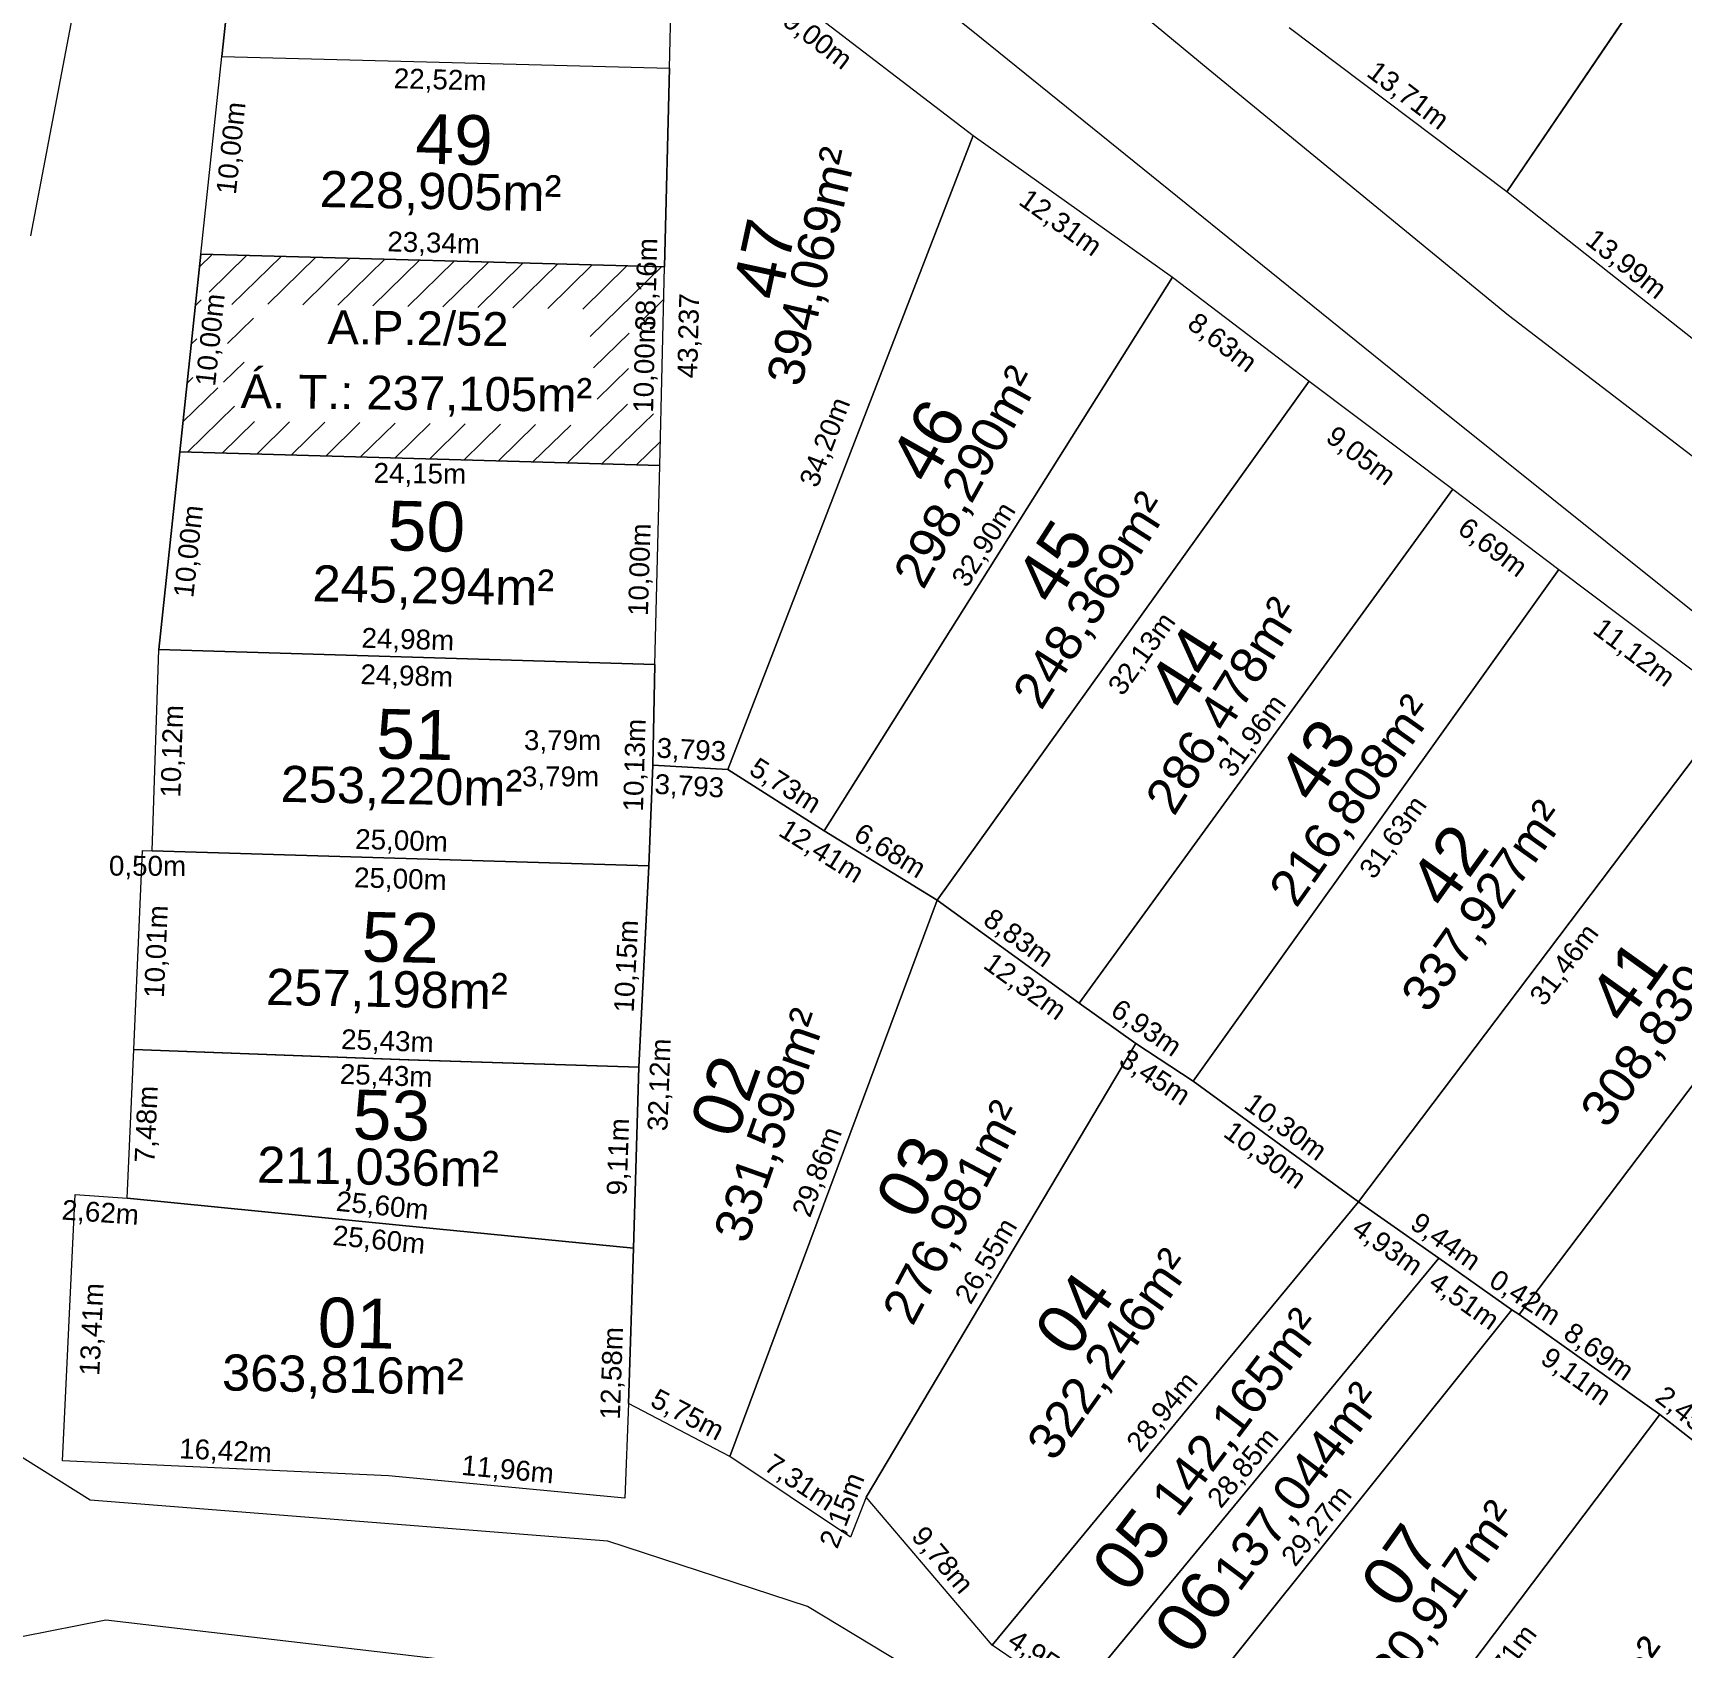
# Model space of a CAD drawing. Header units: metres. Extents: x 3808 to 8215, y 2374 to 6187.
# Drawn here: x 5423.2 to 5506.2, y 4644.1 to 4725.3 of the extents above; entities that cross this region are included whole.
import ezdxf
from ezdxf.enums import TextEntityAlignment as Align

# ---------------------------------------------------------------- set-up
doc = ezdxf.new("R2010")
doc.units = ezdxf.units.M
doc.linetypes.add('CONTINUO', pattern=[0])
doc.layers.add('AREA SEM OCUPACAO', color=7, linetype='Continuous', transparency=0.5)
for name, color, linetype in [('Areas Lotes', 1, 'Continuous'), ('COTAS', 7, 'Continuous'), ('LOTES_LINHAS', 7, 'Continuous'), ('LOTES_Q-52', 7, 'Continuous'), ('LOTES_Q-53', 7, 'Continuous'), ('PERIMETRO', 7, 'CONTINUO'), ('Poligono_LOTES_Q_28Anno2', 6, 'Continuous'), ('quadras', 7, 'Continuous'), ('Texto', 7, 'Continuous'), ('verde', 3, 'Continuous')]:
    doc.layers.add(name, color=color, linetype=linetype)
doc.styles.add('Arial', font='arial.ttf')

msp = doc.modelspace()

# ---------------------------------------------------------------- linework, layer by layer
at = {"layer": 'AREA SEM OCUPACAO', "lineweight": 5, "transparency": 16777216}
msp.add_line((5454.54, 4693.538, 0), (5429.576, 4694.283, 0), dxfattribs=at)
at = {"layer": 'COTAS', "color": 0, "lineweight": 5, "transparency": 16777216}
for p, q in [((5433.827, 4734.167, 0), (5432.756, 4724.114, 0)), ((5455.265, 4723.53, 0), (5455.462, 4731.686, 0)), ((5432.756, 4724.114, 0), (5455.265, 4723.53, 0)), ((5432.756, 4724.114, 0), (5432.756, 4724.114, 0)), ((5430.636, 4704.227, 0), (5431.696, 4714.171, 0)), ((5431.696, 4714.171, 0), (5430.636, 4704.227, 0)), ((5431.696, 4714.171, 0), (5455.023, 4713.532, 0)), ((5455.023, 4713.532, 0), (5431.696, 4714.171, 0)), ((5454.782, 4703.535, 0), (5455.023, 4713.532, 0)), ((5454.782, 4703.535, 0), (5455.023, 4713.532, 0)), ((5430.636, 4704.227, 0), (5429.576, 4694.283, 0)), ((5430.636, 4704.227, 0), (5429.576, 4694.283, 0)), ((5430.636, 4704.227, 0), (5454.782, 4703.535, 0)), ((5454.782, 4703.535, 0), (5430.636, 4704.227, 0)), ((5454.782, 4703.535, 0), (5430.636, 4704.227, 0)), ((5430.636, 4704.227, 0), (5454.782, 4703.535, 0)), ((5454.54, 4693.538, 0), (5454.782, 4703.535, 0)), ((5454.54, 4693.538, 0), (5454.782, 4703.535, 0)), ((5429.576, 4694.283, 0), (5429.576, 4694.283, 0)), ((5429.576, 4694.283, 0), (5454.54, 4693.538, 0)), ((5429.576, 4694.283, 0), (5454.54, 4693.538, 0))]:
    msp.add_line(p, q, dxfattribs=at)
at = {"layer": 'LOTES_LINHAS', "color": 5, "lineweight": 5}
for p, q in [((5482.378, 4723.475), (5463.502, 4739.088)), ((5453.973, 4738.719), (5470.965, 4725.033)), ((5423.135, 4715.097), (5425.665, 4728.339)), ((5470.965, 4725.033), (5494.092, 4706.356)), ((5497.48, 4711.081), (5482.378, 4723.475)), ((5521.877, 4692.39), (5497.48, 4711.081)), ((5494.092, 4706.356), (5510.771, 4692.991)), ((5426.131, 4651.506), (5421.981, 4654.096)), ((5452.174, 4649.436), (5426.131, 4651.506)), ((5462.218, 4646.148), (5452.174, 4649.436)), ((5469.472, 4641.78), (5462.218, 4646.148)), ((5426.908, 4645.467), (5422.677, 4644.626)), ((5449.909, 4642.777), (5426.908, 4645.467))]:
    msp.add_line(p, q, dxfattribs=at)
at = {"layer": 'LOTES_Q-52', "lineweight": 5, "transparency": 16777216}
for p, q in [((5455.265, 4723.53, 0), (5455.462, 4731.686, 0)), ((5455.462, 4731.686, 0), (5470.558, 4720.145, 0)), ((5455.023, 4713.532, 0), (5455.265, 4723.53, 0)), ((5470.558, 4720.145, 0), (5458.213, 4688.253, 0)), ((5458.213, 4688.253, 0), (5470.558, 4720.145, 0)), ((5470.558, 4720.145, 0), (5470.558, 4720.145, 0)), ((5470.558, 4720.145, 0), (5480.585, 4713.007, 0)), ((5454.782, 4703.535, 0), (5455.023, 4713.532, 0)), ((5463.05, 4685.172, 0), (5480.585, 4713.007, 0)), ((5480.585, 4713.007, 0), (5463.05, 4685.172, 0)), ((5480.585, 4713.007, 0), (5487.454, 4707.784, 0)), ((5480.585, 4713.007, 0), (5480.585, 4713.007, 0)), ((5468.735, 4681.672, 0), (5487.454, 4707.784, 0)), ((5487.454, 4707.784, 0), (5468.735, 4681.672, 0)), ((5487.454, 4707.784, 0), (5494.685, 4702.344, 0)), ((5487.454, 4707.784, 0), (5487.454, 4707.784, 0)), ((5454.54, 4693.538, 0), (5454.782, 4703.535, 0)), ((5475.891, 4676.493, 0), (5494.685, 4702.344, 0)), ((5494.685, 4702.344, 0), (5475.891, 4676.493, 0)), ((5494.685, 4702.344, 0), (5500.023, 4698.303, 0)), ((5494.685, 4702.344, 0), (5494.685, 4702.344, 0)), ((5481.615, 4672.581, 0), (5500.023, 4698.303, 0)), ((5500.023, 4698.303, 0), (5481.615, 4672.581, 0)), ((5500.023, 4698.303, 0), (5508.911, 4691.618, 0)), ((5500.023, 4698.303, 0), (5500.023, 4698.303, 0)), ((5429.248, 4684.166, 0), (5429.576, 4694.283, 0)), ((5429.576, 4694.283, 0), (5454.54, 4693.538, 0)), ((5454.427, 4688.462, 0), (5454.54, 4693.538, 0)), ((5454.54, 4693.538, 0), (5454.427, 4688.462, 0)), ((5489.944, 4666.513, 0), (5508.911, 4691.618, 0)), ((5508.911, 4691.618, 0), (5489.944, 4666.513, 0)), ((5454.236, 4683.412, 0), (5454.427, 4688.462, 0)), ((5454.427, 4688.462, 0), (5454.236, 4683.412, 0)), ((5458.213, 4688.253, 0), (5454.427, 4688.462, 0)), ((5454.427, 4688.462, 0), (5458.213, 4688.253, 0)), ((5458.213, 4688.253, 0), (5463.05, 4685.172, 0)), ((5463.05, 4685.172, 0), (5458.213, 4688.253, 0)), ((5463.05, 4685.172, 0), (5468.735, 4681.672, 0)), ((5468.735, 4681.672, 0), (5463.05, 4685.172, 0)), ((5516.779, 4685.63, 0), (5498.012, 4660.84, 0)), ((5498.012, 4660.84, 0), (5516.779, 4685.63, 0)), ((5428.316, 4674.163, 0), (5428.752, 4684.168, 0)), ((5428.752, 4684.168, 0), (5429.248, 4684.166, 0)), ((5454.236, 4683.412, 0), (5429.248, 4684.166, 0)), ((5429.248, 4684.166, 0), (5454.236, 4683.412, 0)), ((5453.734, 4673.276, 0), (5454.236, 4683.412, 0)), ((5454.236, 4683.412, 0), (5453.734, 4673.276, 0)), ((5454.236, 4683.412, 0), (5454.236, 4683.412, 0)), ((5454.236, 4683.412, 0), (5454.236, 4683.412, 0)), ((5468.735, 4681.672, 0), (5458.303, 4653.69, 0)), ((5458.303, 4653.69, 0), (5468.735, 4681.672, 0)), ((5468.735, 4681.672, 0), (5475.891, 4676.493, 0)), ((5475.891, 4676.493, 0), (5468.735, 4681.672, 0)), ((5475.891, 4676.493, 0), (5478.732, 4674.476, 0)), ((5478.732, 4674.476, 0), (5475.891, 4676.493, 0)), ((5478.732, 4674.476, 0), (5465.16, 4651.656, 0)), ((5465.16, 4651.656, 0), (5478.732, 4674.476, 0)), ((5478.732, 4674.476, 0), (5481.615, 4672.581, 0)), ((5481.615, 4672.581, 0), (5478.732, 4674.476, 0)), ((5427.983, 4666.694, 0), (5428.316, 4674.163, 0)), ((5428.316, 4674.163, 0), (5442.117, 4673.654, 0)), ((5442.157, 4673.653, 0), (5428.316, 4674.163, 0)), ((5442.117, 4673.654, 0), (5453.734, 4673.276, 0)), ((5453.734, 4673.276, 0), (5442.157, 4673.653, 0)), ((5453.454, 4664.17, 0), (5453.734, 4673.276, 0)), ((5453.734, 4673.276, 0), (5453.454, 4664.17, 0)), ((5453.734, 4673.276, 0), (5453.734, 4673.276, 0)), ((5481.615, 4672.581, 0), (5489.944, 4666.513, 0)), ((5489.944, 4666.513, 0), (5481.615, 4672.581, 0)), ((5424.726, 4653.481, 0), (5425.367, 4666.878, 0)), ((5425.367, 4666.878, 0), (5427.983, 4666.694, 0)), ((5427.983, 4666.694, 0), (5441.664, 4665.339, 0)), ((5441.664, 4665.339, 0), (5427.983, 4666.694, 0)), ((5489.944, 4666.513, 0), (5471.501, 4644.205, 0)), ((5471.501, 4644.205, 0), (5489.944, 4666.513, 0)), ((5489.944, 4666.513, 0), (5493.977, 4663.679, 0)), ((5493.977, 4663.679, 0), (5489.944, 4666.513, 0)), ((5441.664, 4665.339, 0), (5453.454, 4664.17, 0)), ((5453.454, 4664.17, 0), (5441.664, 4665.339, 0)), ((5453.454, 4664.17, 0), (5453.214, 4656.36, 0)), ((5453.214, 4656.36, 0), (5453.454, 4664.17, 0)), ((5493.977, 4663.679, 0), (5475.599, 4641.434, 0)), ((5475.599, 4641.434, 0), (5493.977, 4663.679, 0)), ((5493.977, 4663.679, 0), (5497.655, 4661.067, 0)), ((5497.655, 4661.067, 0), (5493.977, 4663.679, 0)), ((5497.655, 4661.067, 0), (5479.344, 4638.227, 0)), ((5479.344, 4638.227, 0), (5497.655, 4661.067, 0)), ((5497.655, 4661.067, 0), (5498.012, 4660.84, 0)), ((5498.012, 4660.84, 0), (5497.655, 4661.067, 0)), ((5498.012, 4660.84, 0), (5505.09, 4655.804, 0)), ((5505.09, 4655.804, 0), (5498.012, 4660.84, 0)), ((5453.214, 4656.36, 0), (5453.034, 4651.598, 0)), ((5458.303, 4653.69, 0), (5453.214, 4656.36, 0)), ((5453.214, 4656.36, 0), (5453.214, 4656.36, 0)), ((5505.09, 4655.804, 0), (5487.181, 4632.101, 0)), ((5487.181, 4632.101, 0), (5505.09, 4655.804, 0)), ((5505.09, 4655.804, 0), (5507.019, 4654.302, 0)), ((5507.019, 4654.302, 0), (5505.09, 4655.804, 0)), ((5441.128, 4652.717, 0), (5424.726, 4653.481, 0)), ((5464.387, 4649.646, 0), (5458.303, 4653.69, 0)), ((5458.303, 4653.69, 0), (5458.303, 4653.69, 0)), ((5453.034, 4651.598, 0), (5441.128, 4652.717, 0)), ((5441.128, 4652.717, 0), (5441.128, 4652.717, 0)), ((5465.16, 4651.656, 0), (5464.387, 4649.646, 0)), ((5471.501, 4644.205, 0), (5465.16, 4651.656, 0)), ((5465.16, 4651.656, 0), (5465.16, 4651.656, 0)), ((5475.599, 4641.434, 0), (5471.501, 4644.205, 0)), ((5471.501, 4644.205, 0), (5471.501, 4644.205, 0))]:
    msp.add_line(p, q, dxfattribs=at)
at = {"layer": 'LOTES_Q-53', "lineweight": 5}
for p, q in [((5514.317, 4742.212, 0), (5497.404, 4717.309, 0)), ((5497.404, 4717.309, 0), (5514.317, 4742.212, 0)), ((5497.404, 4717.309, 0), (5486.455, 4725.556, 0)), ((5508.367, 4708.62, 0), (5497.404, 4717.309, 0)), ((5497.404, 4717.309, 0), (5497.404, 4717.309, 0))]:
    msp.add_line(p, q, dxfattribs=at)
at = {"layer": 'PERIMETRO', "lineweight": 5}
for p, q in [((5431.696, 4714.171, 0), (5432.756, 4724.114, 0)), ((5432.756, 4724.114, 0), (5455.265, 4723.53, 0)), ((5455.265, 4723.53, 0), (5455.023, 4713.532, 0)), ((5455.023, 4713.532, 0), (5431.696, 4714.171, 0))]:
    msp.add_line(p, q, dxfattribs=at)
at = {"layer": 'quadras', "color": 2, "lineweight": 5, "transparency": 16777216}
for p, q in [((5432.756, 4724.114, 0), (5433.827, 4734.167, 0)), ((5455.462, 4731.686, 0), (5470.558, 4720.145, 0)), ((5431.696, 4714.171, 0), (5432.756, 4724.114, 0)), ((5470.558, 4720.145, 0), (5480.585, 4713.007, 0)), ((5430.636, 4704.227, 0), (5431.696, 4714.171, 0)), ((5480.585, 4713.007, 0), (5487.454, 4707.784, 0)), ((5487.454, 4707.784, 0), (5494.685, 4702.344, 0)), ((5429.576, 4694.283, 0), (5430.636, 4704.227, 0)), ((5494.685, 4702.344, 0), (5500.023, 4698.303, 0)), ((5500.023, 4698.303, 0), (5508.911, 4691.618, 0)), ((5429.248, 4684.166, 0), (5429.576, 4694.283, 0)), ((5428.316, 4674.163, 0), (5428.752, 4684.168, 0)), ((5428.752, 4684.168, 0), (5429.248, 4684.166, 0)), ((5427.983, 4666.694, 0), (5428.316, 4674.163, 0)), ((5428.316, 4674.163, 0), (5428.316, 4674.163, 0)), ((5424.726, 4653.481, 0), (5425.367, 4666.878, 0)), ((5425.367, 4666.878, 0), (5427.983, 4666.694, 0)), ((5453.214, 4656.36, 0), (5453.034, 4651.598, 0)), ((5458.303, 4653.69, 0), (5453.214, 4656.36, 0)), ((5441.128, 4652.717, 0), (5424.726, 4653.481, 0)), ((5464.387, 4649.646, 0), (5458.303, 4653.69, 0)), ((5453.034, 4651.598, 0), (5441.128, 4652.717, 0)), ((5465.16, 4651.656, 0), (5464.387, 4649.646, 0)), ((5471.501, 4644.205, 0), (5465.16, 4651.656, 0)), ((5475.599, 4641.434, 0), (5471.501, 4644.205, 0))]:
    msp.add_line(p, q, dxfattribs=at)
at = {"layer": 'quadras', "color": 2, "lineweight": 5}
for p, q in [((5497.404, 4717.309, 0), (5486.455, 4725.556, 0)), ((5508.367, 4708.62, 0), (5497.404, 4717.309, 0))]:
    msp.add_line(p, q, dxfattribs=at)
at = {"layer": 'verde', "color": 70, "linetype": 'Continuous', "lineweight": 5, "true_color": 0x70f40b, "transparency": 16777216}
for p, q in [((5431.629, 4713.541, 0), (5432.257, 4714.155, 0)), ((5432.109, 4712.262, 0), (5433.996, 4714.108, 0)), ((5433.251, 4711.63, 0), (5435.736, 4714.06, 0)), ((5435.058, 4711.65, 0), (5437.475, 4714.013, 0)), ((5436.82, 4711.623, 0), (5439.214, 4713.965, 0)), ((5438.581, 4711.597, 0), (5440.954, 4713.917, 0)), ((5440.342, 4711.571, 0), (5442.693, 4713.87, 0)), ((5442.103, 4711.544, 0), (5444.433, 4713.822, 0)), ((5443.864, 4711.518, 0), (5446.172, 4713.775, 0)), ((5445.625, 4711.491, 0), (5447.911, 4713.727, 0)), ((5447.386, 4711.465, 0), (5449.651, 4713.679, 0)), ((5449.147, 4711.439, 0), (5451.39, 4713.632, 0)), ((5450.908, 4711.412, 0), (5453.129, 4713.584, 0)), ((5451.28, 4710.028, 0), (5454.869, 4713.537, 0)), ((5431.42, 4711.589, 0), (5431.706, 4711.868, 0)), ((5453.978, 4710.918, 0), (5454.984, 4711.901, 0)), ((5433.043, 4709.679, 0), (5434.339, 4710.946, 0)), ((5431.212, 4709.637, 0), (5431.498, 4709.916, 0)), ((5451.454, 4708.45, 0), (5453.246, 4710.202, 0)), ((5432.835, 4707.727, 0), (5433.867, 4708.736, 0)), ((5451.628, 4706.872, 0), (5453.203, 4708.411, 0)), ((5454.897, 4708.32, 0), (5454.897, 4708.32, 0)), ((5430.796, 4705.734, 0), (5432.546, 4707.445, 0)), ((5431.004, 4707.686, 0), (5431.29, 4707.965, 0)), ((5450.139, 4703.668, 0), (5453.159, 4706.621, 0)), ((5431.031, 4704.216, 0), (5433.394, 4706.526, 0)), ((5432.768, 4704.166, 0), (5434.393, 4705.754, 0)), ((5434.505, 4704.116, 0), (5436.16, 4705.734, 0)), ((5451.876, 4703.618, 0), (5454.463, 4706.147, 0)), ((5436.242, 4704.066, 0), (5437.928, 4705.714, 0)), ((5437.98, 4704.016, 0), (5439.696, 4705.695, 0)), ((5439.717, 4703.967, 0), (5441.463, 4705.675, 0)), ((5441.454, 4703.917, 0), (5443.231, 4705.655, 0)), ((5443.191, 4703.867, 0), (5444.999, 4705.635, 0)), ((5444.928, 4703.817, 0), (5446.766, 4705.615, 0)), ((5446.665, 4703.768, 0), (5448.534, 4705.595, 0)), ((5448.402, 4703.718, 0), (5450.302, 4705.575, 0)), ((5453.613, 4703.568, 0), (5454.811, 4704.739, 0))]:
    msp.add_line(p, q, dxfattribs=at)

# ---------------------------------------------------------------- texts
at = {"layer": 'Areas Lotes', "color": 1, "lineweight": 5, "transparency": 16777216, "style": 'Arial'}
for s, rotation, p in [('394,069m²', 76.73049, (5461.9, 4707.439, 0)), ('228,905m²', 358.93897, (5437.666, 4716.543, 0)), ('298,290m²', 60.78508, (5468.041, 4697.237, 0)), ('248,369m²', 57.53135, (5473.973, 4691.171, 0)), ('245,294m²', 358.93897, (5437.3, 4696.711, 0)), ('286,478m²', 57.72968, (5480.656, 4685.849, 0)), ('216,808m²', 54.6626, (5486.805, 4681.232, 0)), ('253,220m²', 358.93897, (5435.7, 4686.625, 0)), ('337,927m²', 54.6626, (5493.443, 4675.924, 0)), ('308,839m²', 54.6626, (5502.462, 4670.125, 0)), ('257,198m²', 358.93897, (5434.965, 4676.416, 0)), ('331,598m²', 70.6354, (5459.162, 4664.331, 0)), ('276,981m²', 62.01982, (5467.503, 4660.198, 0)), ('211,036m²', 358.93897, (5434.515, 4667.471, 0)), ('322,246m²', 54.6626, (5474.617, 4653.383, 0)), ('142,165m²', 52.75508, (5480.841, 4650.563, 0)), ('363,816m²', 358.93897, (5432.749, 4657.021, 0)), ('137,044m²', 53.0731, (5483.937, 4646.81, 0)), ('280,917m²', 54.6626, (5491.024, 4640.708, 0)), ('305,596m²', 54.6626, (5498.738, 4633.841, 0))]:
    msp.add_text(s, height=1.8197, rotation=rotation, dxfattribs=at).set_placement(p)
at = {"layer": 'COTAS', "lineweight": 5, "transparency": 16777216, "style": 'Arial'}
for s, rotation, p in [('19,00m', 322.60201, (5460.276, 4726.227, 0)), ('22,52m', 358.51197, (5441.392, 4722.521, 0)), ('10,00m', 83.91515, (5433.454, 4717.138, 0)), ('12,31m', 324.55178, (5472.774, 4716.717, 0)), ('23,34m', 358.43303, (5441.066, 4714.314, 0)), ('38,16m', 88.61505, (5454.546, 4710.308, 0)), ('10,00m', 83.91515, (5432.408, 4707.494, 0)), ('10,00m', 88.61505, (5454.446, 4706.183, 0)), ('8,63m', 322.75231, (5481.256, 4710.518, 0)), ('34,20m', 68.84017, (5462.705, 4702.369, 0)), ('9,05m', 323.04706, (5488.224, 4704.814, 0)), ('24,15m', 359.35516, (5440.379, 4702.671, 0)), ('10,00m', 83.91515, (5431.311, 4696.855, 0)), ('32,90m', 57.79021, (5470.246, 4697.345, 0)), ('6,69m', 322.87261, (5494.856, 4700.21, 0)), ('10,00m', 88.28927, (5454.185, 4695.958, 0)), ('32,13m', 54.36395, (5478.068, 4691.9, 0)), ('24,98m', 358.28927, (5439.766, 4694.379, 0)), ('11,12m', 323.05041, (5501.658, 4695.154, 0)), ('24,98m', 358.28927, (5439.711, 4692.548, 0)), ('31,96m', 53.98248, (5483.604, 4687.782, 0)), ('10,12m', 88.14716, (5430.659, 4686.822, 0)), ('10,13m', 88.2776, (5453.937, 4686.127, 0)), ('5,73m', 327.79021, (5459.209, 4688.067, 0)), ('31,63m', 54.41111, (5490.711, 4682.673, 0)), ('25,00m', 358.27202, (5439.45, 4684.259, 0)), ('12,41m', 327.97398, (5460.692, 4684.967, 0)), ('6,68m', 328.37992, (5464.465, 4684.771, 0)), ('0,50m', 359.79957, (5427.07, 4682.913, 0)), ('25,00m', 358.27202, (5439.392, 4682.33, 0)), ('10,01m', 87.50397, (5429.833, 4676.746, 0)), ('8,83m', 324.10355, (5470.981, 4680.525, 0)), ('10,15m', 87.1659, (5453.469, 4676.006, 0)), ('31,46m', 52.9282, (5499.266, 4676.287, 0)), ('12,32m', 324.25445, (5470.995, 4678.31, 0)), ('6,93m', 325.65157, (5477.391, 4675.952, 0)), ('25,43m', 358.00045, (5438.735, 4674.192, 0)), ('32,12m', 87.83629, (5455.162, 4670.044, 0)), ('25,43m', 358.00045, (5438.674, 4672.444, 0)), ('3,45m', 326.6761, (5477.81, 4673.438, 0)), ('7,48m', 87.44802, (5429.356, 4668.444, 0)), ('10,30m', 323.92542, (5484.107, 4671.26, 0)), ('9,11m', 87.98827, (5453.11, 4666.813, 0)), ('29,86m', 69.55393, (5462.339, 4665.661, 0)), ('10,30m', 323.92542, (5483.072, 4669.841, 0)), ('25,60m', 354.34018, (5438.464, 4666.058, 0)), ('2,62m', 355.99498, (5424.672, 4665.618, 0)), ('9,44m', 324.77093, (5492.461, 4665.233, 0)), ('25,60m', 354.34018, (5438.294, 4664.34, 0)), ('26,55m', 59.25913, (5470.424, 4661.289, 0)), ('4,93m', 324.90266, (5489.54, 4664.965, 0)), ('4,51m', 324.62699, (5493.396, 4662.255, 0)), ('0,42m', 327.46462, (5496.426, 4662.326, 0)), ('13,41m', 87.26099, (5426.583, 4657.742, 0)), ('12,58m', 88.08691, (5452.776, 4655.537, 0)), ('8,69m', 324.57236, (5500.17, 4659.701, 0)), ('9,11m', 324.70662, (5499.024, 4658.45, 0)), ('28,94m', 50.41851, (5478.945, 4653.837, 0)), ('5,75m', 332.31841, (5454.238, 4656.272, 0)), ('2,45m', 322.08129, (5504.789, 4656.546, 0)), ('16,42m', 357.33329, (5430.587, 4653.608, 0)), ('28,85m', 50.4378, (5483.011, 4651.034, 0)), ('11,96m', 354.62903, (5444.768, 4652.776, 0)), ('7,31m', 326.38732, (5459.96, 4653.069, 0)), ('2,15m', 68.94765, (5463.712, 4649.006, 0)), ('29,27m', 51.28026, (5486.746, 4648.099, 0)), ('9,78m', 310.39564, (5467.387, 4649.656, 0)), ('4,95m', 325.94198, (5472.205, 4644.232, 0)), ('29,71m', 52.92548, (5496.157, 4641.047, 0))]:
    msp.add_text(s, height=1, rotation=rotation, dxfattribs=at).set_placement(p)
at = {"layer": 'COTAS', "lineweight": 5, "style": 'Arial'}
for s, rotation, p in [('13,71m', 323.01202, (5490.285, 4723.173, 0)), ('13,99m', 321.59919, (5501.284, 4714.745, 0))]:
    msp.add_text(s, height=1, rotation=rotation, dxfattribs=at).set_placement(p)
at = {"layer": 'COTAS', "color": 2, "lineweight": 5, "transparency": 16777216, "style": 'Arial'}
for s, rotation, p in [('43,237', 88.62722, (5456.664, 4707.918, 0)), ('3,793', 356.84959, (5454.599, 4688.853, 0)), ('3,793', 356.84959, (5454.499, 4687.03, 0))]:
    msp.add_text(s, height=1, rotation=rotation, dxfattribs=at).set_placement(p)
at = {"layer": 'COTAS', "lineweight": 5, "transparency": 16777216, "style": 'Arial'}
for p in [(5447.95, 4689.226, 0), (5447.85, 4687.404, 0)]:
    msp.add_text('3,79m', height=1, dxfattribs=at).set_placement(p)
at = {"layer": 'Poligono_LOTES_Q_28Anno2', "color": 18, "lineweight": 5, "true_color": 0x000000, "transparency": 16777216, "style": 'Arial'}
for s, rotation, p in [('49', 358.68959, (5444.391, 4717.935, 0)), ('47', 77.75583, (5461.986, 4713.506, 0)), ('46', 60.53569, (5469.988, 4703.822, 0)), ('50', 358.68959, (5443.004, 4698.486, 0)), ('45', 57.28197, (5476.29, 4697.636, 0)), ('44', 57.48029, (5482.951, 4692.322, 0)), ('51', 358.68959, (5442.425, 4688.017, 0)), ('43', 54.41321, (5489.442, 4687.573, 0)), ('42', 54.41321, (5496.08, 4682.264, 0)), ('52', 358.68959, (5441.69, 4677.807, 0)), ('41', 54.41321, (5505.1, 4676.465, 0)), ('02', 70.38601, (5459.953, 4671.152, 0)), ('53', 358.68959, (5441.24, 4668.863, 0)), ('03', 61.77044, (5469.307, 4666.824, 0)), ('04', 54.41321, (5477.255, 4659.724, 0)), ('01', 358.68959, (5439.474, 4658.412, 0)), ('05', 52.60956, (5480.116, 4647.803, 0)), ('07', 54.41321, (5493.661, 4647.048, 0)), ('06', 54.41321, (5483.274, 4644.729, 0))]:
    msp.add_text(s, height=2.5, rotation=rotation, dxfattribs=at).set_placement(p, align=Align.BOTTOM_CENTER)
at = {"layer": 'Texto', "lineweight": 5, "transparency": 16777216, "style": 'Arial'}
for s, p in [('A.P.2/52', (5438.056, 4709.65, 0)), ('Á. T.: 237,105m²', (5433.687, 4706.436, 0))]:
    msp.add_text(s, height=1.7, rotation=359.35516, dxfattribs=at).set_placement(p)

doc.saveas('drawing.dxf')
